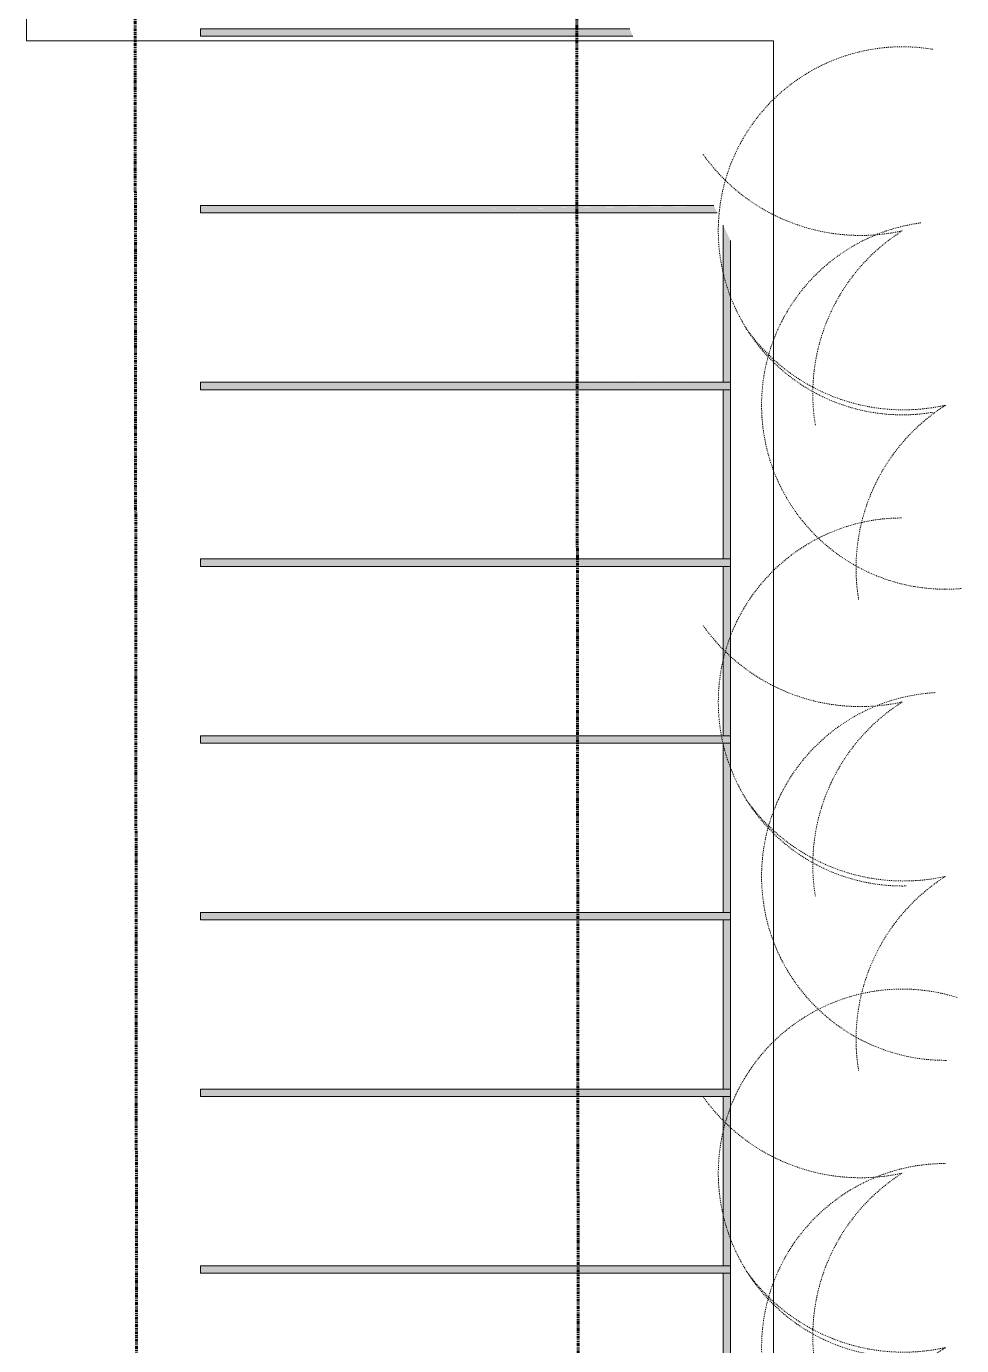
# Model space of a CAD drawing. Header units: inches. Extents: x -4105 to -1989, y 10980 to 12341.
# Drawn here: x -4004.2 to -3877.2, y 11933.3 to 12112.5 of the extents above; entities that cross this region are included whole.
import ezdxf

# ---------------------------------------------------------------- set-up
doc = ezdxf.new("R2010")
doc.units = ezdxf.units.IN
doc.header["$MEASUREMENT"] = 0
doc.linetypes.add('Dash', pattern=[0.25, 0.125, -0.125])
doc.linetypes.add('Double Dash 3_8_', pattern=[1, 0.375, -0.125, 0.125, -0.125, 0.125, -0.125])
for name, color, linetype, lineweight in [('0-1', 7, 'Continuous', 5), ('0-3', 7, 'Continuous', 9), ('0-4', 130, 'Double Dash 3_8_', 60), ('A-DETL-GENF-HDLN-1', 253, 'Dash', 9), ('A-GENM-1', 55, 'Continuous', 9), ('A-GENM-2', 7, 'Continuous', 9), ('C-PROP-LINE-1', 130, 'Double Dash 3_8_', 60), ('C-TOPO', 7, 'Continuous', 9)]:
    doc.layers.add(name, color=color, linetype=linetype, lineweight=lineweight)

# ---------------------------------------------------------------- blocks, each defined once
blk = doc.blocks.new('fountain grass 26747 - fountain grass 26747-V116-ENLARGED FLOOR PLAN - 1ST FLOOR PLAN - EAST')
at = {"layer": 'A-DETL-GENF-HDLN-1'}
for centre, radius, start, end in [((0, 0), 25, 180.281, 0), ((-25.61, -5.7), 26.24, 305.4534, 12.5466), ((22.14, 14.08), 26.24, 212.4534, 279.5466), ((0, 0), 25, 0, 1.229)]:
    blk.add_arc(centre, radius, start, end, dxfattribs=at)
blk = doc.blocks.new('fountain grass 26747 - fountain grass 26747-V118-ENLARGED FLOOR PLAN - 1ST FLOOR PLAN - EAST')
at = {"layer": 'A-DETL-GENF-HDLN-1'}
for centre, radius, start, end in [((0, 0), 25, 183.2096, 0), ((-25.61, -5.7), 26.24, 305.4534, 12.5466), ((22.14, 14.08), 26.24, 212.4534, 279.5466), ((0, 0), 25, 0, 0.2933)]:
    blk.add_arc(centre, radius, start, end, dxfattribs=at)
blk = doc.blocks.new('fountain grass 26747 - fountain grass 26747-V120-ENLARGED FLOOR PLAN - 1ST FLOOR PLAN - EAST')
at = {"layer": 'A-DETL-GENF-HDLN-1'}
for centre, radius, start, end in [((0, 0), 25, 162.6854, 0), ((-25.61, -5.7), 26.24, 305.4534, 12.5466), ((22.14, 14.08), 26.24, 212.4534, 279.5466)]:
    blk.add_arc(centre, radius, start, end, dxfattribs=at)
blk = doc.blocks.new('fountain grass 26747 - fountain grass 26747-V122-ENLARGED FLOOR PLAN - 1ST FLOOR PLAN - EAST')
at = {"layer": 'A-DETL-GENF-HDLN-1'}
for centre, radius, start, end in [((0, 0), 25, 180.0003, 0), ((-25.61, -5.7), 26.24, 305.4534, 12.5466), ((22.14, 14.08), 26.24, 212.4534, 279.5466)]:
    blk.add_arc(centre, radius, start, end, dxfattribs=at)
blk = doc.blocks.new('fountain grass 26747 - fountain grass 26747-V124-ENLARGED FLOOR PLAN - 1ST FLOOR PLAN - EAST')
at = {"layer": 'A-DETL-GENF-HDLN-1'}
for centre, radius, start, end in [((0, 0), 25, 170.416, 0), ((0, 0), 25, 0, 9.7683), ((-25.61, -5.7), 26.24, 305.4534, 12.5466), ((22.14, 14.08), 26.24, 212.4534, 279.5466)]:
    blk.add_arc(centre, radius, start, end, dxfattribs=at)
blk = doc.blocks.new('fountain grass 26747 - fountain grass 26747-V125-ENLARGED FLOOR PLAN - 1ST FLOOR PLAN - EAST')
at = {"layer": 'A-DETL-GENF-HDLN-1'}
for centre, radius, start, end in [((0, 0), 25, 0, 5.0214), ((0, 0), 25, 187.7193, 0), ((-25.61, -5.7), 26.24, 305.4534, 12.5466), ((22.14, 14.08), 26.24, 212.4534, 279.5466)]:
    blk.add_arc(centre, radius, start, end, dxfattribs=at)
blk = doc.blocks.new('Parking_Stall_Multiple - BIKE PARKING-1358270-ENLARGED FLOOR PLAN - 1ST FLOOR PLAN - EAST')
at = {"layer": 'A-GENM-1'}
h = blk.add_hatch(color=256, dxfattribs=at)
h.paths.add_polyline_path([(0, -72), (0, -73), (0.04, -72.96)], flags=0)
h.paths.add_polyline_path([(0, -72), (1, -73), (36.5, -72.5), (72, -73), (72, -72)], flags=0)
h.paths.add_polyline_path([(1, -97), (72, -97), (36.5, -96.5), (21.28, -96.71)], flags=0)
h.paths.add_polyline_path([(0, -96), (0, -97), (1, -97), (0.5, -96.5)], flags=0)
h.paths.add_polyline_path([(1, -73), (0, -73), (0, -96), (1, -96)], flags=0)
h = blk.add_hatch(color=256, dxfattribs=at)
h.paths.add_polyline_path([(0, -96), (1, -97), (36.5, -96.5), (72, -97), (72, -96)], flags=0)
h.paths.add_polyline_path([(1, -121), (72, -121), (36.5, -120.5), (20.94, -120.72)], flags=0)
h.paths.add_polyline_path([(0, -120), (0.04, -120.96), (0, -121), (1, -121), (0.5, -120.5)], flags=0)
h.paths.add_polyline_path([(0.04, -97), (0, -97), (0, -120), (1, -120), (1, -97)], flags=0)
h = blk.add_hatch(color=256, dxfattribs=at)
h.paths.add_polyline_path([(72, -120), (0, -120), (1, -121), (36.5, -120.5), (72, -121)], flags=0)
h.paths.add_polyline_path([(0, -120), (0, -121), (0.04, -120.96)], flags=0)
h.paths.add_polyline_path([(1, -145), (72, -145), (36.5, -144.5)], flags=0)
h.paths.add_polyline_path([(0, -144), (0, -145), (1, -145), (0.5, -144.5)], flags=0)
h.paths.add_polyline_path([(0.04, -121), (0, -121), (0, -144), (1, -144), (1, -121)], flags=0)
h = blk.add_hatch(color=256, dxfattribs=at)
h.paths.add_polyline_path([(0, -144), (1, -145), (36.5, -144.5), (72, -145), (72, -144), (40.04, -144)], flags=0)
h.paths.add_polyline_path([(1, -169), (72, -169), (36.5, -168.5)], flags=0)
h.paths.add_polyline_path([(0, -168), (0.04, -168.96), (0, -169), (1, -169), (0.5, -168.5)], flags=0)
h.paths.add_polyline_path([(1, -145), (0, -145), (0, -168), (1, -168)], flags=0)
h = blk.add_hatch(color=256, dxfattribs=at)
h.paths.add_polyline_path([(0, -168), (0, -169), (0.04, -168.96)], flags=0)
h.paths.add_polyline_path([(0, -168), (1, -169), (36.5, -168.5), (72, -169), (72, -168)], flags=0)
h.paths.add_polyline_path([(1, -193), (70.21, -192.97), (36.5, -192.5)], flags=0)
h.paths.add_polyline_path([(0, -192), (0, -193), (1, -193), (0.5, -192.5)], flags=0)
h.paths.add_polyline_path([(0.04, -169), (0, -169), (0, -192), (1, -192), (1, -169)], flags=0)
h = blk.add_hatch(color=256, dxfattribs=at)
h.paths.add_polyline_path([(0, -192), (1, -193), (36.5, -192.5), (72, -193), (72, -192)], flags=0)
h.paths.add_polyline_path([(1, -217), (72, -217), (36.5, -216.5), (7.59, -216.91)], flags=0)
h.paths.add_polyline_path([(0, -216), (0, -217), (1, -217), (0.5, -216.5)], flags=0)
h.paths.add_polyline_path([(0.04, -193), (0, -193), (0, -216), (1, -216), (1, -193)], flags=0)
h = blk.add_hatch(color=256, dxfattribs=at)
h.paths.add_polyline_path([(0, -216), (1, -217), (36.5, -216.5), (72, -217), (72, -216), (5.87, -216)], flags=0)
h.paths.add_polyline_path([(0, -217), (0, -236.26), (1, -238.35), (1, -217), (0.04, -217)], flags=0)
h.paths.add_polyline_path([(36.5, -240.5), (2.79, -241), (72, -241), (38.19, -240.52)], flags=0)
h = blk.add_hatch(color=256, dxfattribs=at)
h.paths.add_polyline_path([(51.34, -240), (1.79, -240), (2.26, -240.98), (36.5, -240.5), (72, -241), (72, -240)], flags=0)
h.paths.add_polyline_path([(13.78, -264), (13.26, -264), (13.7, -265), (72, -265), (72, -264), (13.8, -264)], flags=0)
at = {"layer": 'A-GENM-2'}
for p, q in [((0, -72), (0, -97)), ((1, -96), (1, -73)), ((72, -96), (0, -96)), ((0, -96), (0, -121)), ((72, -96), (1, -96)), ((72, -97), (72, -96)), ((72, -97), (72, -96)), ((0, -97), (72, -97)), ((1, -120), (1, -97)), ((1, -97), (72, -97)), ((72, -120), (0, -120)), ((0, -120), (0, -145)), ((72, -120), (1, -120)), ((72, -121), (72, -120)), ((72, -121), (72, -120)), ((0, -121), (72, -121)), ((1, -144), (1, -121)), ((1, -121), (72, -121)), ((72, -144), (0, -144)), ((0, -144), (0, -169)), ((0, -145), (72, -145)), ((72, -144), (1, -144)), ((1, -168), (1, -145)), ((1, -145), (72, -145)), ((72, -145), (72, -144)), ((72, -145), (72, -144)), ((72, -168), (0, -168)), ((0, -168), (0, -193)), ((72, -168), (1, -168)), ((72, -169), (72, -168)), ((72, -169), (72, -168)), ((0, -169), (72, -169)), ((1, -192), (1, -169)), ((1, -169), (72, -169)), ((72, -192), (0, -192)), ((0, -192), (0, -217)), ((0, -193), (72, -193)), ((72, -192), (1, -192)), ((1, -216), (1, -193)), ((1, -193), (72, -193)), ((72, -193), (72, -192)), ((72, -193), (72, -192)), ((72, -216), (0, -216)), ((0, -216), (0, -236.26)), ((72, -216), (1, -216)), ((72, -217), (72, -216)), ((72, -217), (72, -216)), ((0, -217), (72, -217)), ((1, -238.35), (1, -217)), ((1, -217), (72, -217)), ((72, -240), (1.79, -240)), ((72, -240), (1.79, -240)), ((72, -241), (72, -240)), ((72, -241), (72, -240)), ((2.27, -241), (72, -241)), ((2.27, -241), (72, -241)), ((72, -264), (13.26, -264)), ((13.7, -265), (72, -265)), ((72, -265), (72, -264))]:
    blk.add_line(p, q, dxfattribs=at)
blk = doc.blocks.new('CTR  - Topography_rvt-1-ENLARGED FLOOR PLAN - 1ST FLOOR PLAN - EAST')
at = {"layer": 'C-TOPO'}
for p, q in [((-4004.23, 12244.26), (-4004.23, 12110.59)), ((-4004.23, 12110.59), (-4004.23, 12244.26)), ((-3922.07, 12110.59), (-4004.23, 12110.59)), ((-4004.23, 12110.59), (-3922.07, 12110.59)), ((-3922.07, 12110.59), (-3902.72, 12110.59)), ((-3902.72, 12110.59), (-3922.07, 12110.59)), ((-3902.72, 12110.59), (-3902.72, 12070.2)), ((-3902.72, 12070.2), (-3902.72, 12110.59)), ((-3902.72, 12070.2), (-3902.72, 12057.01)), ((-3902.72, 12070.2), (-3902.72, 12057.01)), ((-3902.72, 12057.01), (-3902.72, 11979.27)), ((-3902.72, 12057.01), (-3902.72, 11979.27)), ((-3902.72, 11979.27), (-3902.72, 11976.96)), ((-3902.72, 11979.27), (-3902.72, 11976.96)), ((-3902.72, 11976.96), (-3902.72, 11874.21)), ((-3902.72, 11874.21), (-3902.72, 11976.96))]:
    blk.add_line(p, q, dxfattribs=at)
at = {"layer": '0-3'}
for name, p, rotation in [('Parking_Stall_Multiple - BIKE PARKING-1358270-ENLARGED FLOOR PLAN - 1ST FLOOR PLAN - EAST', (-3908.56, 11847.19), 180), ('fountain grass 26747 - fountain grass 26747-V124-ENLARGED FLOOR PLAN - 1ST FLOOR PLAN - EAST', (-3885.22, 12084.77), 270), ('fountain grass 26747 - fountain grass 26747-V125-ENLARGED FLOOR PLAN - 1ST FLOOR PLAN - EAST', (-3879.34, 12061.08), 270), ('fountain grass 26747 - fountain grass 26747-V116-ENLARGED FLOOR PLAN - 1ST FLOOR PLAN - EAST', (-3885.22, 12020.77), 270), ('fountain grass 26747 - fountain grass 26747-V118-ENLARGED FLOOR PLAN - 1ST FLOOR PLAN - EAST', (-3879.34, 11997.08), 270), ('fountain grass 26747 - fountain grass 26747-V120-ENLARGED FLOOR PLAN - 1ST FLOOR PLAN - EAST', (-3885.22, 11956.77), 270), ('fountain grass 26747 - fountain grass 26747-V122-ENLARGED FLOOR PLAN - 1ST FLOOR PLAN - EAST', (-3879.34, 11933.08), 270)]:
    blk.add_blockref(name, p, dxfattribs=dict(at, rotation=rotation))
blk = doc.blocks.new('Family - ___-1878357-ENLARGED FLOOR PLAN - 1ST FLOOR PLAN - EAST')
at = {"layer": 'C-PROP-LINE-1'}
for p, q in [((-3989.59, 12244.26), (-3988.34, 11044.23)), ((-3929.52, 12184.69), (-3928.34, 11044.23))]:
    blk.add_line(p, q, dxfattribs=at)
blk = doc.blocks.new('CTR - 1st Phase - Shell_rvt-1-ENLARGED FLOOR PLAN - 1ST FLOOR PLAN - EAST')
at = {"layer": '0-4'}
blk.add_blockref('Family - ___-1878357-ENLARGED FLOOR PLAN - 1ST FLOOR PLAN - EAST', (0, 0), dxfattribs=at)

msp = doc.modelspace()

# ---------------------------------------------------------------- block references
at = {"layer": '0-1'}
for name in ['CTR - 1st Phase - Shell_rvt-1-ENLARGED FLOOR PLAN - 1ST FLOOR PLAN - EAST', 'CTR  - Topography_rvt-1-ENLARGED FLOOR PLAN - 1ST FLOOR PLAN - EAST']:
    msp.add_blockref(name, (0, 0), dxfattribs=at)

doc.saveas('drawing.dxf')
